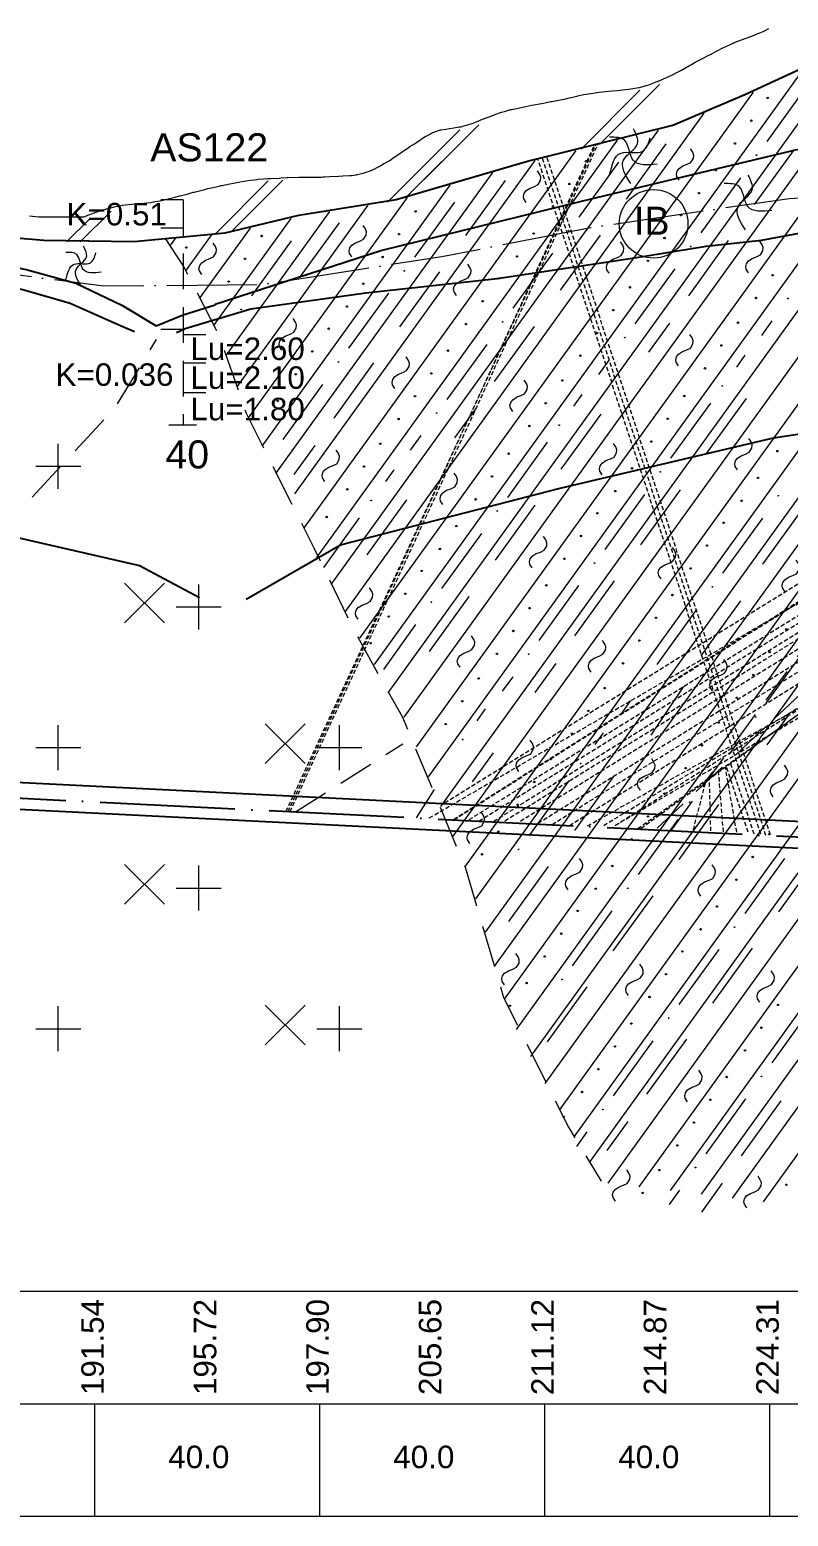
# Model space of a CAD drawing. Header units: inches. Extents: x 444671 to 463716, y 1783086 to 1794968.
# Drawn here: x 457688.9 to 457823.8, y 1783998.4 to 1784262.6 of the extents above; entities that cross this region are included whole.
import ezdxf
from ezdxf.enums import TextEntityAlignment as Align

# ---------------------------------------------------------------- set-up
doc = ezdxf.new("R2010")
doc.units = ezdxf.units.IN
doc.header["$MEASUREMENT"] = 0
for name, pattern in [('ACAD_ISO04W100', [30, 24, -3, 0, -3]), ('DASHED', [0.75, 0.5, -0.25]), ('DASHED2', [9.525, 6.35, -3.175]), ('DASHEDX2', [1.5, 1, -0.5]), ('NG', [1.8, 0.8, -0.1, 0, -0.1, 0.8])]:
    doc.linetypes.add(name, pattern=pattern)
for name, color, linetype, lineweight in [('ah', 7, 'Continuous', 15), ('doi', 33, 'Continuous', 25), ('HOKHOAN', 250, 'DASHED2', 20), ('KYHIEU', 7, 'Continuous', 15), ('nuocngam', 5, 'Continuous', 20), ('PEGCT', 7, 'Continuous', 15), ('ph', 7, 'Continuous', 18), ('Texdoi', 40, 'Continuous', 15), ('tham', 145, 'Continuous', 13), ('thoc', 252, 'Continuous', 13)]:
    doc.layers.add(name, color=color, linetype=linetype, lineweight=lineweight)
doc.layers.add('CONGTRINH', color=2, linetype='Continuous')
doc.layers.add('PEGC', color=3, linetype='Continuous')
doc.styles.add('2', font='', dxfattribs={"height": 4})
doc.styles.add('25', font='', dxfattribs={"height": 5})
doc.styles.add('vn', font='')
doc.styles.get('2').set_extended_font_data('.VnArial')
doc.styles.get('25').set_extended_font_data('.VnArial')
doc.styles.get('vn').set_extended_font_data('.VnArial')
doc.linetypes.add('_lA1', pattern='A,2,-0.2,["x",Standard,S=0.1,R=0,X=-0.1,Y=-0.05],-0.1', length=2.3)
doc.linetypes.add('_lA2', pattern='A,2,-0.2,["xx",Standard,S=0.1,R=0,X=-0.1,Y=-0.05],-0.18', length=2.38)
doc.linetypes.add('_lB', pattern='A,2,-0.2,["xxx",Standard,S=0.1,R=0,X=-0.1,Y=-0.05],-0.26', length=2.46)
doc.linetypes.add('_llA', pattern='A,2,-0.2,["xxxx",Standard,S=0.1,R=0,X=-0.1,Y=-0.05],-0.34', length=2.54)
doc.linetypes.add('IA2', pattern='A,2,-0.2,["xx",Standard,S=0.1,R=0,X=-0.1,Y=-0.05],-0.18', length=2.38)
doc.linetypes.add('IB', pattern='A,2,-0.2,["xxx",Standard,S=0.1,R=0,X=-0.1,Y=-0.05],-0.26', length=2.46)

msp = doc.modelspace()

# ---------------------------------------------------------------- linework, layer by layer
at = {"lineweight": 20}
for p, q in [((457246.5286, 1784038.3548), (458294.3569, 1784038.3548)), ((457246.5286, 1784018.3548), (458294.3569, 1784018.3547)), ((457246.5286, 1783998.3548), (458294.3569, 1783998.3548))]:
    msp.add_line(p, q, dxfattribs=at)
for points in [[(457700.5286, 1783998.3548), (457700.5286, 1784018.3548)], [(457740.5286, 1783998.3548), (457740.5286, 1784018.3548)], [(457780.5286, 1783998.3548), (457780.5286, 1784018.3548)], [(457820.5286, 1783998.3548), (457820.5286, 1784018.3548)]]:
    msp.add_lwpolyline(points, dxfattribs=at)
at = {"layer": 'ah', "color": 1, "linetype": 'DASHEDX2', "ltscale": 0.75, "flags": 128}
for points in [[(457734.5266, 1784123.6848), (457789.6499, 1784242.2966)], [(457734.8792, 1784123.6676), (457789.3785, 1784242.2297)], [(457735.2319, 1784123.6503), (457790.0231, 1784242.3886)], [(457818.8998, 1784119.6491), (457779.2808, 1784239.74)], [(457819.8415, 1784119.4051), (457780.0773, 1784239.9364)], [(457820.645, 1784119.5097), (457780.8523, 1784240.1274)], [(457764.2763, 1784122.2298), (457933.2128, 1784228.9741)], [(457762.7242, 1784125.1863), (457918.2907, 1784221.6358)], [(457759.9764, 1784122.5107), (457924.7984, 1784218.3782)], [(457764.4232, 1784122.2226), (457920.3859, 1784220.587)], [(457767.0567, 1784122.2176), (457923.3127, 1784219.1219)], [(457768.7936, 1784121.9401), (457924.5215, 1784218.5168)], [(457771.435, 1784121.9227), (457925.9985, 1784217.7774)], [(457773.4332, 1784122.0094), (457927.0269, 1784217.2626)], [(457776.1713, 1784121.9257), (457928.6167, 1784216.4668)], [(457779.316, 1784121.5782), (457930.6669, 1784215.4405)], [(457797.0474, 1784120.6253), (457930.614, 1784215.467)], [(457797.6061, 1784120.66), (457929.316, 1784216.1168)], [(457781.8177, 1784121.37), (457932.2369, 1784214.6546)], [(457784.9112, 1784121.1792), (457934.119, 1784213.7124)], [(457790.9917, 1784121.1807), (457940.7598, 1784211.7402)], [(457793.1625, 1784121.2571), (457936.8267, 1784212.2332)], [(457788.1043, 1784121.117), (457944.8931, 1784208.319)], [(457793.0177, 1784121.1607), (457942.9723, 1784209.2806)], [(457814.6405, 1784119.9978), (457812.629, 1784131.5478)], [(457816.665, 1784119.9978), (457812.8111, 1784131.6798)], [(457817.7119, 1784119.6491), (457813.5631, 1784132.2248)], [(457806.9254, 1784120.3813), (457809.1849, 1784129.0518)], [(457810.0327, 1784120.2066), (457809.7884, 1784129.4891)], [(457812.2661, 1784120.0325), (457811.4204, 1784130.6719)]]:
    msp.add_lwpolyline(points, dxfattribs=at)
at = {"layer": 'CONGTRINH', "ltscale": 10}
msp.add_line((458100.8848, 1784108.1029), (457415.1357, 1784142.3904), dxfattribs=at)
at = {"layer": 'CONGTRINH', "color": 0, "linetype": 'ACAD_ISO04W100', "lineweight": 25, "flags": 128}
msp.add_lwpolyline([(457400.8161, 1784140.3529), (458100.8161, 1784105.3529)], dxfattribs=at)
at = {"layer": 'CONGTRINH', "ltscale": 10}
msp.add_lwpolyline([(457398.8661, 1784138.498), (458100.7673, 1784103.4029)], dxfattribs=at)
at = {"layer": 'doi', "linetype": '_lA1', "ltscale": 20, "flags": 128}
msp.add_lwpolyline([(457503.3495, 1784287.0283), (457503.8588, 1784286.7418), (457527.9582, 1784272.0434), (457545.7119, 1784262.3687), (457564.0521, 1784252.3896), (457577.1135, 1784246.7699), (457588.6459, 1784241.9256), (457601.0949, 1784237.9976), (457611.1612, 1784236.3187), (457626.5295, 1784233.2461), (457642.7989, 1784230.5283), (457664.0521, 1784227.728), (457670.5378, 1784226.9929), (457691.435, 1784225.2159), (457707.4413, 1784224.9938), (457723.67, 1784226.5487), (457736.7863, 1784229.6584), (457754.0913, 1784232.473), (457777.4528, 1784239.2893), (457803.308, 1784245.6642), (457816.0548, 1784251.1223), (457831.9221, 1784258.3993), (457843.3511, 1784262.5364), (457864.3418, 1784262.6986), (457882.5204, 1784256.1747), (457913.6477, 1784240.4169), (457923.8249, 1784234.4973), (457937.302, 1784226.5683), (457939.6135, 1784225.4794), (457951.9087, 1784218.2524), (457970.1927, 1784206.7115), (457991.2263, 1784192.5747), (458010.3476, 1784179.584), (458040.5286, 1784160.4452)], dxfattribs=at)
at = {"layer": 'doi', "linetype": 'IA2', "ltscale": 20, "flags": 128}
msp.add_lwpolyline([(457503.3495, 1784285.3514), (457510.9506, 1784281.0733), (457520.1076, 1784273.7753), (457523.8154, 1784270.0722), (457526.8673, 1784266.5861), (457531.9912, 1784266.1507), (457537.4418, 1784264.2985), (457544.0917, 1784261.0307), (457545.9504, 1784259.8469), (457564.084, 1784248.087), (457575.9402, 1784242.7062), (457588.0393, 1784237.1864), (457594.2021, 1784234.5216), (457599.1683, 1784232.1325), (457603.9812, 1784229.2574), (457606.1887, 1784231.0662), (457611.3085, 1784231.2132), (457619.1098, 1784230.1627), (457641.6023, 1784226.1962), (457664.0521, 1784223.1613), (457678.0504, 1784222.1412), (457688.3191, 1784220.0358), (457697.1303, 1784217.5908), (457705.3295, 1784213.6781), (457711.4504, 1784210.0051), (457716.2196, 1784211.9658), (457721.9286, 1784213.7057)], dxfattribs=at)
at = {"layer": 'doi', "linetype": '_lA2', "ltscale": 20, "flags": 128}
msp.add_lwpolyline([(457721.8935, 1784213.8209), (457751.3551, 1784223.4065), (457786.5903, 1784232.0171), (457809.7116, 1784237.5993), (457839.2289, 1784244.6861), (457853.5383, 1784246.3466), (457865.3932, 1784245.7956), (457877.2481, 1784244.8313), (457893.2384, 1784239.4592), (457912.2614, 1784231.3322), (457930.733, 1784221.2767), (457943.0165, 1784214.8848), (457966.8847, 1784201.1864), (457986.5658, 1784189.7163), (458018.6784, 1784171.4131), (458040.5286, 1784158.9229)], dxfattribs=at)
at = {"layer": 'doi', "linetype": '_lB', "ltscale": 20, "flags": 128}
msp.add_lwpolyline([(457715.0103, 1784208.7875), (457716.5893, 1784209.5243), (457728.2339, 1784213.0269), (457748.7001, 1784215.8753), (457772.0682, 1784218.4338), (457796.4458, 1784222.1005), (457809.2009, 1784224.1904), (457819.0434, 1784225.2501), (457835.723, 1784228.2805), (457845.9237, 1784230.4845), (457854.7459, 1784230.6222), (457865.2223, 1784229.107), (457877.0772, 1784226.3521), (457890.6247, 1784222.2192), (457911.9006, 1784213.2511), (457932.4287, 1784203.5834), (457951.0518, 1784196.0303), (457966.1421, 1784188.67), (457981.0625, 1784181.2167), (458010.7376, 1784167.4198), (458033.8527, 1784157.1559), (458040.5286, 1784154.396)], dxfattribs=at)
at = {"layer": 'doi', "linetype": 'IB', "ltscale": 20, "flags": 128}
msp.add_lwpolyline([(457608.7048, 1784226.4716), (457611.303, 1784227.2134), (457620.7112, 1784226.0381), (457635.4134, 1784223.5408), (457651.7185, 1784221.0624), (457664.1059, 1784219.5527), (457677.9202, 1784218.4353), (457687.7098, 1784216.4793), (457696.1532, 1784214.0336), (457705.2087, 1784209.999), (457707.5969, 1784208.973)], dxfattribs=at)
at = {"layer": 'doi', "linetype": '_llA', "ltscale": 20, "flags": 128}
for points in [[(457727.4302, 1784161.4177), (457744.1714, 1784171.089), (457783.2442, 1784181.1461), (457821.2004, 1784190.0961), (457859.4202, 1784195.8873), (457865.8569, 1784196.5954), (457873.6639, 1784197.1885), (457883.3719, 1784196.807), (457898.6188, 1784194.2142), (457920.678, 1784186.76), (457949.5496, 1784172.1757), (457977.1236, 1784154.6745), (458005.9952, 1784136.201), (458015.8437, 1784131.583), (458029.7929, 1784126.0733), (458040.5286, 1784121.4304)], [(457619.2059, 1784179.6201), (457628.8631, 1784182.4016), (457647.5776, 1784180.8636), (457677.3826, 1784174.5246), (457708.4856, 1784167.4173), (457719.1292, 1784161.6902)]]:
    msp.add_lwpolyline(points, dxfattribs=at)
at = {"layer": 'HOKHOAN'}
for points in [[(457716.2239, 1784232.3728), (457716.2239, 1784192.3728)], [(457803.0159, 1784120.3466), (457842.7707, 1784174.8925)], [(457800.4673, 1784120.6953), (457854.298, 1784170.9345)], [(457736.191, 1784123.5772), (457755.2814, 1784135.6946)], [(457757.7159, 1784122.5515), (457760.9109, 1784127.5454)]]:
    msp.add_lwpolyline(points, dxfattribs=at)
at = {"layer": 'HOKHOAN', "lineweight": 13}
msp.add_lwpolyline([(457713.6642, 1784192.3728), (457718.6216, 1784192.3728)], dxfattribs=at)
at = {"layer": 'KYHIEU', "linetype": 'DASHED', "lineweight": 13, "ltscale": 15, "flags": 128}
for points in [[(457713.0249, 1784225.5287), (457716.2934, 1784220.5712), (457722.6234, 1784208.3073), (457727.4259, 1784194.4645), (457739.5246, 1784170.406), (457746.6598, 1784155.7409), (457755.1916, 1784140.4222), (457766.4433, 1784113.5589), (457773.193, 1784090.5595), (457784.7191, 1784067.5339), (457790.5267, 1784057.9518)], [(457647.9935, 1784127.5408), (457649.5684, 1784130.6489), (457649.9141, 1784132.7977), (457651.8347, 1784136.3663), (457665.3551, 1784151.9068), (457675.3785, 1784168.3275), (457688.2084, 1784178.3401), (457704.2458, 1784195.5619), (457711.4626, 1784207.577)]]:
    msp.add_lwpolyline(points, dxfattribs=at)
at = {"layer": 'nuocngam', "linetype": 'NG', "ltscale": 20, "flags": 128}
msp.add_lwpolyline([(457300.5286, 1784360.6853), (457311.3342, 1784358.1369), (457358.0311, 1784346.1648), (457373.5407, 1784339.5316), (457390.6467, 1784328.687), (457408.1311, 1784318.2048), (457444.3396, 1784299.1003), (457481.7199, 1784281.8757), (457515.1545, 1784266.9338), (457552.4308, 1784250.688), (457579.4815, 1784237.9913), (457599.6253, 1784230.5204), (457615.6816, 1784227.6789), (457639.0995, 1784224.2375), (457668.0275, 1784221.4843), (457702.094, 1784217.1053), (457730.1036, 1784217.3347), (457762.2132, 1784222.3272), (457788.7138, 1784227.4945), (457823.94, 1784232.6617), (457853.7907, 1784234.2702), (457880.9375, 1784232.0095), (457916.2515, 1784224.5076), (457937.5411, 1784216.4648), (457991.5119, 1784185.159), (458038.3118, 1784161.5645), (458045.8958, 1784157.2847), (458067.9211, 1784145.3348), (458086.3185, 1784139.2327), (458104.4287, 1784134.0036), (458122.5902, 1784131.3438), (458143.3083, 1784128.5137), (458164.6011, 1784124.4459), (458185.6852, 1784120.0219), (458204.6295, 1784115.0153), (458226.3179, 1784109.0303), (458244.0951, 1784107.0286), (458264.8768, 1784105.7776), (458281.9029, 1784104.7767), (458290.3569, 1784104.2387)], dxfattribs=at)
at = {"layer": 'PEGC', "lineweight": 13}
msp.add_lwpolyline([(457688.874, 1784229.5705), (457690.5608, 1784229.3548), (457690.5949, 1784229.3548), (457690.6154, 1784229.3548), (457691.1928, 1784229.3548), (457697.2347, 1784229.3548), (457698.6459, 1784229.3548), (457699.2559, 1784229.6688), (457700.2577, 1784230.0324), (457701.2096, 1784230.3548), (457701.2446, 1784230.3687), (457701.3976, 1784230.4144), (457702.6145, 1784230.7702), (457702.9687, 1784230.8548), (457703.9587, 1784231.1427), (457704.2598, 1784231.2126), (457704.9052, 1784231.3548), (457705.428, 1784231.4405), (457705.9059, 1784231.482), (457707.1193, 1784231.6005), (457708.6837, 1784231.7351), (457709.2478, 1784231.7868), (457709.762, 1784231.8548), (457710.4629, 1784231.953), (457711.2135, 1784232.0818), (457712.1323, 1784232.2265), (457713.5379, 1784232.5615), (457714.3095, 1784232.7295), (457714.7882, 1784232.8548), (457715.5974, 1784233.0843), (457716.7124, 1784233.3548), (457716.9112, 1784233.4252), (457717.3189, 1784233.5446), (457717.9777, 1784233.7617), (457718.1694, 1784233.784), (457719.8274, 1784234.1676), (457720.0469, 1784234.235), (457720.5971, 1784234.3895), (457721.5813, 1784234.6019), (457722.5907, 1784234.8548), (457722.8245, 1784234.8986), (457722.9093, 1784234.9207), (457723.166, 1784234.9748), (457724.0115, 1784235.1157), (457724.2523, 1784235.1764), (457725.4707, 1784235.4228), (457726.0901, 1784235.5371), (457726.3033, 1784235.6024), (457727.0568, 1784235.702), (457727.4435, 1784235.7705), (457728.2188, 1784235.9225), (457728.8413, 1784235.9802), (457729.34, 1784236.0207), (457729.5785, 1784236.0542), (457730.5246, 1784236.1301), (457731.193, 1784236.1831), (457731.3023, 1784236.1814), (457731.8683, 1784236.2035), (457733.2995, 1784236.2678), (457733.6465, 1784236.2877), (457734.727, 1784236.3725), (457734.7623, 1784236.374), (457734.8607, 1784236.3786), (457736.7867, 1784236.4331), (457737.2676, 1784236.414), (457737.7886, 1784236.4505), (457737.9291, 1784236.4412), (457738.0242, 1784236.4364), (457738.2087, 1784236.4411), (457740.8806, 1784236.4498), (457741.1372, 1784236.4761), (457741.4066, 1784236.4999), (457742.3254, 1784236.5268), (457743.856, 1784236.5906), (457744.6121, 1784236.6485), (457745.8066, 1784236.6993), (457746.1249, 1784236.7327), (457746.9773, 1784236.8548), (457747.0554, 1784236.8676), (457747.0891, 1784236.8714), (457747.1743, 1784236.8907), (457748.2431, 1784237.1388), (457748.9122, 1784237.3548), (457749.3304, 1784237.4975), (457750.0032, 1784237.7758), (457750.1219, 1784237.8286), (457750.1716, 1784237.8548), (457750.6903, 1784238.1301), (457751.0799, 1784238.3548), (457751.2867, 1784238.4653), (457751.9182, 1784238.8548), (457752.084, 1784238.9445), (457752.8612, 1784239.3548), (457753.2767, 1784239.6329), (457753.7513, 1784239.979), (457754.7684, 1784240.6143), (457755.7561, 1784241.3246), (457755.8303, 1784241.3742), (457756.4741, 1784241.8365), (457756.4986, 1784241.8539), (457756.4998, 1784241.8548), (457756.5013, 1784241.8557), (457757.3437, 1784242.3548), (457757.7157, 1784242.5816), (457758.4605, 1784243.113), (457758.7886, 1784243.3548), (457759.3888, 1784243.7214), (457759.646, 1784243.8548), (457760.184, 1784244.159), (457760.554, 1784244.3548), (457760.9387, 1784244.5118), (457761.9973, 1784244.8548), (457762.0307, 1784244.8624), (457762.918, 1784244.9863), (457763.5599, 1784245.0976), (457764.3549, 1784245.1877), (457765.3155, 1784245.3548), (457765.6755, 1784245.407), (457765.9737, 1784245.509), (457767.6175, 1784245.9916), (457768.4738, 1784246.3435), (457769.4321, 1784246.7244), (457770.2954, 1784247.0325), (457771.1098, 1784247.3548), (457771.79, 1784247.6003), (457772.4721, 1784247.8548), (457772.8185, 1784247.9657), (457773.3818, 1784248.1092), (457774.4362, 1784248.4395), (457774.6519, 1784248.4781), (457777.1497, 1784249.0152), (457778.2219, 1784249.2068), (457780.2667, 1784249.5677), (457781.592, 1784249.8548), (457781.7811, 1784249.8851), (457782.0422, 1784249.9334), (457784.2665, 1784250.3548), (457784.9094, 1784250.5051), (457786.2986, 1784250.8548), (457786.3415, 1784250.8641), (457787.4456, 1784251.1433), (457789.1354, 1784251.3548), (457790.1294, 1784251.5204), (457791.9171, 1784251.7035), (457792.4679, 1784251.7772), (457793.4016, 1784251.8548), (457794.8457, 1784251.9856), (457795.436, 1784252.0686), (457796.1966, 1784252.1664), (457797.214, 1784252.3548), (457797.3353, 1784252.3843), (457798.5468, 1784252.7237), (457798.9846, 1784252.8467), (457799.0097, 1784252.8548), (457800.1825, 1784253.2949), (457800.3297, 1784253.3548), (457801.2679, 1784253.7558), (457801.633, 1784253.9298), (457802.5733, 1784254.3548), (457803.3262, 1784254.6944), (457803.8931, 1784254.971), (457804.7976, 1784255.4781), (457806.2169, 1784256.2653), (457806.598, 1784256.4835), (457807.2705, 1784256.8548), (457809.0207, 1784257.7854), (457809.0862, 1784257.8176), (457809.8047, 1784258.1609), (457810.2461, 1784258.3737), (457810.2775, 1784258.3923), (457812.0484, 1784259.3548), (457812.8264, 1784259.7131), (457813.1254, 1784259.8548), (457814.0012, 1784260.2707), (457814.1886, 1784260.3548), (457816.3259, 1784261.1417), (457816.9529, 1784261.3548), (457817.416, 1784261.5651), (457818.1452, 1784261.8548), (457818.4272, 1784261.969), (457819.351, 1784262.3548), (457819.6907, 1784262.5091), (457820.3537, 1784262.8548)], dxfattribs=at)
at = {"layer": 'ph', "linetype": 'Continuous'}
for points in [[(457795.8041, 1784235.2948), (457794.5042, 1784239.4507), (457797.0021, 1784242.4192), (457796.2935, 1784245.0314)], [(457800.5235, 1784238.7385), (457796.2241, 1784239.4291), (457794.6819, 1784242.989), (457792.0279, 1784243.5202)], [(457792.0483, 1784236.8527), (457794.0648, 1784240.712), (457797.9299, 1784241.0476), (457799.2743, 1784243.3968)], [(457816.1839, 1784227.0697), (457814.8839, 1784231.2256), (457817.3819, 1784234.194), (457816.6733, 1784236.8063)], [(457820.9032, 1784230.5134), (457816.6039, 1784231.204), (457815.0616, 1784234.7639), (457812.4076, 1784235.2951)], [(457698.1452, 1784216.9587), (457697.1818, 1784220.0385), (457699.033, 1784222.2384), (457698.5079, 1784224.1743)], [(457701.6426, 1784219.5107), (457698.4565, 1784220.0225), (457697.3135, 1784222.6607), (457695.3467, 1784223.0544)], [(457695.3618, 1784218.1132), (457696.8562, 1784220.9733), (457699.7206, 1784221.222), (457700.7169, 1784222.9629)]]:
    msp.add_spline(points, degree=3, dxfattribs=at)
at = {"layer": 'Texdoi'}
msp.add_circle((457799.8627, 1784228.1363), 6.1, dxfattribs=at)
at = {"layer": 'tham'}
for points in [[(457716.2239, 1784232.3728), (457712.2239, 1784232.3728)], [(457716.2239, 1784227.3728), (457712.2239, 1784227.3728)], [(457716.2239, 1784209.3728), (457712.2239, 1784209.3728)], [(457720.2239, 1784208.3728), (457716.2239, 1784208.3728)], [(457720.2239, 1784203.3728), (457716.2239, 1784203.3728)], [(457720.2239, 1784198.0907), (457716.2239, 1784198.0907)]]:
    msp.add_lwpolyline(points, dxfattribs=at)
at = {"layer": 'thoc'}
for p, q in [((457800.91, 1784252.8822), (457790.2501, 1784242.2223)), ((457797.4367, 1784251.8741), (457786.9782, 1784241.4156)), ((457765.4241, 1784244.8615), (457752.5651, 1784232.0025)), ((457765.4241, 1784244.8615), (457752.5651, 1784232.0025)), ((457768.7812, 1784245.7533), (457755.7677, 1784232.7399)), ((457768.7812, 1784245.7533), (457759.0043, 1784235.9764)), ((457731.3255, 1784235.7629), (457721.9461, 1784226.3835)), ((457733.9225, 1784235.8947), (457724.8582, 1784226.8304)), ((457699.6053, 1784229.0427), (457695.4998, 1784224.9372)), ((457703.4189, 1784230.3911), (457697.9313, 1784224.9034))]:
    msp.add_line(p, q, dxfattribs=at)
for points in [[(457755.496, 1784140.4155), (457843.3144, 1784262.2687)], [(457757.6819, 1784135.1232), (457849.5419, 1784262.5842)], [(457759.8677, 1784129.8308), (457855.5755, 1784262.6309)], [(457762.0536, 1784124.5385), (457861.6091, 1784262.6775)], [(457764.2395, 1784119.2462), (457866.9498, 1784261.7627)], [(457752.641, 1784144.7794), (457835.1967, 1784259.3302)], [(457766.4254, 1784113.9539), (457871.7168, 1784260.0519)], [(457768.2405, 1784108.1472), (457876.4839, 1784258.3411)], [(457750.2312, 1784149.7609), (457826.5626, 1784255.6752)], [(457769.9452, 1784102.1871), (457881.2509, 1784256.6303)], [(457769.9452, 1784102.1871), (457881.2509, 1784256.6303)], [(457771.6498, 1784096.227), (457885.7458, 1784254.5418)], [(457827.0549, 1784252.5406), (457819.9812, 1784242.7539)], [(457747.6086, 1784154.4473), (457817.6004, 1784251.565)], [(457773.3544, 1784090.2669), (457890.1419, 1784252.3164)], [(457775.4892, 1784084.9038), (457894.538, 1784250.0909)], [(457745.061, 1784159.2377), (457808.8772, 1784247.7864)], [(457778.0368, 1784080.1133), (457898.9342, 1784247.8654)], [(457742.5135, 1784164.0282), (457800.7134, 1784244.7839)], [(457780.5843, 1784075.3228), (457903.3303, 1784245.6399)], [(457739.9659, 1784168.8187), (457793.4168, 1784242.9849)], [(457783.1319, 1784070.5323), (457907.7264, 1784243.4145)], [(457802.0498, 1784242.3264), (457794.9761, 1784232.5397)], [(457736.1043, 1784180.1111), (457778.8237, 1784239.3868)], [(457737.8089, 1784174.151), (457786.1202, 1784241.1858)], [(457785.7505, 1784065.8405), (457912.1225, 1784241.189)], [(457804.3941, 1784235.8975), (457803.9783, 1784236.5242), (457803.9024, 1784236.9713), (457804.0278, 1784237.5006), (457804.3891, 1784237.9851), (457805.0671, 1784238.4276), (457805.8426, 1784238.713), (457806.4996, 1784239.0498), (457806.9501, 1784239.7781), (457807.0024, 1784240.3526), (457806.8179, 1784240.867), (457806.4106, 1784241.4796)], [(457824.8371, 1784241.3499), (457817.7634, 1784231.5632)], [(457732.7123, 1784183.73), (457771.2776, 1784237.2415)], [(457777.2187, 1784231.9511), (457776.8029, 1784232.5778), (457776.727, 1784233.0249), (457776.8524, 1784233.5542), (457777.2137, 1784234.0387), (457777.8917, 1784234.4812), (457778.6672, 1784234.7666), (457779.3242, 1784235.1034), (457779.7747, 1784235.8317), (457779.827, 1784236.4062), (457779.6425, 1784236.9206), (457779.2352, 1784237.5332)], [(457793.6266, 1784239.1232), (457786.553, 1784229.3366)], [(457788.4485, 1784061.2588), (457916.4087, 1784238.8109)], [(457730.2464, 1784188.6336), (457763.68, 1784235.0248)], [(457773.496, 1784235.8164), (457766.4223, 1784226.0298)], [(457791.7957, 1784057.5778), (457920.6364, 1784236.3518)], [(457815.3391, 1784236.3314), (457808.2654, 1784226.5447)], [(457725.8085, 1784199.1265), (457749.0886, 1784231.429)], [(457727.8462, 1784193.6286), (457756.0824, 1784232.808)], [(457764.4336, 1784232.0004), (457757.36, 1784222.2137)], [(457797.3198, 1784056.9176), (457924.8607, 1784233.8879)], [(457802.8439, 1784056.2573), (457929.0741, 1784231.409)], [(457721.6391, 1784209.9919), (457735.4038, 1784229.0913)], [(457723.8587, 1784204.7465), (457742.2919, 1784230.3235)], [(457808.3681, 1784055.597), (457933.2876, 1784228.9301)], [(457716.6982, 1784219.7869), (457721.4157, 1784226.3327)], [(457719.1352, 1784214.843), (457728.1673, 1784227.3756)], [(457743.9423, 1784228.3379), (457736.8686, 1784218.5512)], [(457746.2009, 1784222.2463), (457745.7851, 1784222.873), (457745.7092, 1784223.3201), (457745.8346, 1784223.8494), (457746.1959, 1784224.3339), (457746.8739, 1784224.7764), (457747.6494, 1784225.0618), (457748.3064, 1784225.3986), (457748.7569, 1784226.1269), (457748.8092, 1784226.7014), (457748.6247, 1784227.2158), (457748.2174, 1784227.8284)], [(457790.334, 1784226.1171), (457783.2603, 1784216.3305)], [(457813.8922, 1784054.9367), (457937.5137, 1784226.4686)], [(457713.8903, 1784224.2161), (457714.9707, 1784225.7152)], [(457719.5285, 1784219.1262), (457719.1127, 1784219.7529), (457719.0369, 1784220.2), (457719.1622, 1784220.7293), (457719.5236, 1784221.2138), (457720.2016, 1784221.6563), (457720.9771, 1784221.9417), (457721.634, 1784222.2784), (457722.0846, 1784223.0067), (457722.1369, 1784223.5813), (457721.9523, 1784224.0957), (457721.545, 1784224.7082)], [(457735.4406, 1784225.1097), (457728.3669, 1784215.323)], [(457791.9669, 1784219.3488), (457791.5511, 1784219.9754), (457791.4753, 1784220.4225), (457791.6007, 1784220.9518), (457791.962, 1784221.4363), (457792.64, 1784221.8788), (457793.4155, 1784222.1642), (457794.0724, 1784222.501), (457794.523, 1784223.2293), (457794.5753, 1784223.8038), (457794.3907, 1784224.3182), (457793.9835, 1784224.9308)], [(457813.1213, 1784225.1406), (457806.0476, 1784215.3539)], [(457816.7355, 1784219.4456), (457816.3197, 1784220.0723), (457816.2438, 1784220.5194), (457816.3692, 1784221.0487), (457816.7305, 1784221.5332), (457817.4085, 1784221.9757), (457818.184, 1784222.2611), (457818.841, 1784222.5979), (457819.2916, 1784223.3262), (457819.3438, 1784223.9007), (457819.1593, 1784224.4151), (457818.752, 1784225.0277)], [(457819.4163, 1784054.2764), (457941.993, 1784224.3585)], [(457764.7916, 1784215.4024), (457764.3757, 1784216.029), (457764.2999, 1784216.4761), (457764.4253, 1784217.0055), (457764.7866, 1784217.4899), (457765.4646, 1784217.9324), (457766.2401, 1784218.2178), (457766.897, 1784218.5546), (457767.3476, 1784219.2829), (457767.3999, 1784219.8575), (457767.2153, 1784220.3718), (457766.8081, 1784220.9844)], [(457781.9108, 1784222.914), (457774.8372, 1784213.1273)], [(457761.7802, 1784219.6072), (457754.7065, 1784209.8205)], [(457803.6233, 1784220.1221), (457796.5496, 1784210.3354)], [(457752.7178, 1784215.7911), (457745.6441, 1784206.0044)], [(457733.7737, 1784205.6976), (457733.3579, 1784206.3242), (457733.2821, 1784206.7713), (457733.4075, 1784207.3007), (457733.7688, 1784207.7851), (457734.4468, 1784208.2276), (457735.2223, 1784208.513), (457735.8792, 1784208.8498), (457736.3298, 1784209.5781), (457736.3821, 1784210.1527), (457736.1975, 1784210.667), (457735.7903, 1784211.2796)], [(457802.7054, 1784210.4869), (457798.9806, 1784205.3335)], [(457820.9041, 1784210.8737), (457819.0319, 1784208.2836)], [(457778.6182, 1784209.9079), (457771.5445, 1784200.1212)], [(457804.3084, 1784202.8969), (457803.8926, 1784203.5235), (457803.8167, 1784203.9706), (457803.9421, 1784204.4999), (457804.3034, 1784204.9844), (457804.9814, 1784205.4269), (457805.7569, 1784205.7123), (457806.4139, 1784206.0491), (457806.8644, 1784206.7774), (457806.9167, 1784207.3519), (457806.7322, 1784207.8663), (457806.3249, 1784208.4789)], [(457770.195, 1784206.7047), (457763.1214, 1784196.9181)], [(457750.0644, 1784203.3979), (457742.9907, 1784193.6113)], [(457753.85, 1784198.8753), (457753.4342, 1784199.502), (457753.3583, 1784199.9491), (457753.4837, 1784200.4784), (457753.845, 1784200.9629), (457754.523, 1784201.4054), (457755.2985, 1784201.6908), (457755.9555, 1784202.0276), (457756.406, 1784202.7559), (457756.4583, 1784203.3304), (457756.2738, 1784203.8448), (457755.8665, 1784204.4574)], [(457791.9075, 1784203.9129), (457790.0353, 1784201.3227)], [(457816.1061, 1784204.7534), (457814.6015, 1784202.6716)], [(457741.002, 1784199.5819), (457733.9283, 1784189.7952)], [(457774.819, 1784194.7753), (457774.4031, 1784195.4019), (457774.3273, 1784195.8491), (457774.4527, 1784196.3784), (457774.814, 1784196.8628), (457775.492, 1784197.3053), (457776.2675, 1784197.5908), (457776.9244, 1784197.9275), (457777.375, 1784198.6558), (457777.4273, 1784199.2304), (457777.2427, 1784199.7448), (457776.8355, 1784200.3573)], [(457787.1095, 1784197.7925), (457785.6049, 1784195.7108)], [(457816.3077, 1784197.0607), (457809.2341, 1784187.274)], [(457768.2023, 1784195.2542), (457764.4775, 1784190.1008)], [(457790.4607, 1784194.3067), (457783.3871, 1784184.52)], [(457809.9593, 1784196.2491), (457802.8857, 1784186.4624)], [(457694.0025, 1784181.0231), (457694.0025, 1784189.0231)], [(457758.4792, 1784190.4955), (457756.6071, 1784187.9053)], [(457780.9627, 1784189.2882), (457773.8891, 1784179.5015)], [(457790.7207, 1784183.5123), (457790.3049, 1784184.139), (457790.229, 1784184.5861), (457790.3544, 1784185.1154), (457790.7157, 1784185.5999), (457791.3937, 1784186.0424), (457792.1692, 1784186.3278), (457792.8262, 1784186.6646), (457793.2767, 1784187.3929), (457793.329, 1784187.9674), (457793.1445, 1784188.4818), (457792.7372, 1784189.0944)], [(457814.7714, 1784184.3841), (457814.3556, 1784185.0107), (457814.2798, 1784185.4579), (457814.4051, 1784185.9872), (457814.7665, 1784186.4716), (457815.4445, 1784186.9141), (457816.22, 1784187.1996), (457816.8769, 1784187.5363), (457817.3275, 1784188.2646), (457817.3798, 1784188.8392), (457817.1952, 1784189.3536), (457816.7879, 1784189.9661)], [(457739.6485, 1784188.7442), (457735.9237, 1784183.5908)], [(457741.4229, 1784182.3266), (457741.007, 1784182.9532), (457740.9312, 1784183.4003), (457741.0566, 1784183.9296), (457741.4179, 1784184.4141), (457742.0959, 1784184.8566), (457742.8714, 1784185.142), (457743.5283, 1784185.4788), (457743.9789, 1784186.2071), (457744.0312, 1784186.7816), (457743.8466, 1784187.296), (457743.4394, 1784187.9086)], [(457690.0025, 1784185.0231), (457698.0025, 1784185.0231)], [(457753.6813, 1784184.3751), (457752.1766, 1784182.2934)], [(457762.3918, 1784178.2265), (457761.976, 1784178.8532), (457761.9002, 1784179.3003), (457762.0255, 1784179.8296), (457762.3869, 1784180.3141), (457763.0649, 1784180.7566), (457763.8404, 1784181.042), (457764.4973, 1784181.3788), (457764.9479, 1784182.1071), (457765.0002, 1784182.6816), (457764.8156, 1784183.196), (457764.4084, 1784183.8086)], [(457755.9576, 1784179.074), (457748.884, 1784169.2873)], [(457798.2435, 1784180.0398), (457791.1699, 1784170.2531)], [(457804.5919, 1784180.8514), (457797.5183, 1784171.0647)], [(457747.5345, 1784175.8708), (457741.158, 1784167.0488)], [(457778.7449, 1784178.0975), (457771.6713, 1784168.3108)], [(457819.2089, 1784175.7978), (457812.1353, 1784166.0111)], [(457826.318, 1784177.4411), (457819.2443, 1784167.6544)], [(457769.2469, 1784173.079), (457762.1733, 1784163.2923)], [(457778.2935, 1784166.9635), (457777.8777, 1784167.5902), (457777.8019, 1784168.0373), (457777.9273, 1784168.5666), (457778.2886, 1784169.0511), (457778.9666, 1784169.4936), (457779.7421, 1784169.779), (457780.399, 1784170.1158), (457780.8496, 1784170.8441), (457780.9019, 1784171.4186), (457780.7173, 1784171.933), (457780.3101, 1784172.5456)], [(457801.1837, 1784164.9995), (457800.7679, 1784165.6262), (457800.6921, 1784166.0733), (457800.8174, 1784166.6026), (457801.1788, 1784167.0871), (457801.8568, 1784167.5296), (457802.6323, 1784167.815), (457803.2892, 1784168.1518), (457803.7398, 1784168.8801), (457803.7921, 1784169.4546), (457803.6075, 1784169.969), (457803.2003, 1784170.5816)], [(457823.1883, 1784162.7733), (457822.7725, 1784163.4), (457822.6966, 1784163.8471), (457822.822, 1784164.3764), (457823.1834, 1784164.8609), (457823.8613, 1784165.3034), (457824.6369, 1784165.5888), (457825.2938, 1784165.9256), (457825.7444, 1784166.6539), (457825.7967, 1784167.2284), (457825.6121, 1784167.7428), (457825.2048, 1784168.3554)], [(457712.8857, 1784157.1793), (457705.8147, 1784164.2503)], [(457712.8857, 1784164.2503), (457705.8147, 1784157.1793)], [(457719.0025, 1784156.0231), (457719.0025, 1784164.0231)], [(457747.3472, 1784157.8199), (457746.9314, 1784158.4465), (457746.8555, 1784158.8937), (457746.9809, 1784159.423), (457747.3422, 1784159.9074), (457748.0202, 1784160.3499), (457748.7957, 1784160.6354), (457749.4527, 1784160.9721), (457749.9032, 1784161.7004), (457749.9555, 1784162.275), (457749.771, 1784162.7894), (457749.3637, 1784163.4019)], [(457786.5277, 1784163.8306), (457779.4541, 1784154.0439)], [(457792.8761, 1784164.6422), (457785.8024, 1784154.8555)], [(457715.0025, 1784160.0231), (457723.0025, 1784160.0231)], [(457767.0291, 1784161.8882), (457759.9555, 1784152.1015)], [(457815.3023, 1784161.0919), (457808.2286, 1784151.3053)], [(457807.4931, 1784159.5886), (457800.4195, 1784149.8019)], [(457757.5311, 1784156.8697), (457751.8449, 1784148.9158)], [(457765.4522, 1784149.2858), (457765.0364, 1784149.9125), (457764.9605, 1784150.3596), (457765.0859, 1784150.8889), (457765.4473, 1784151.3734), (457766.1252, 1784151.8159), (457766.9007, 1784152.1013), (457767.5577, 1784152.4381), (457768.0083, 1784153.1664), (457768.0606, 1784153.7409), (457767.876, 1784154.2553), (457767.4687, 1784154.8679)], [(457788.7566, 1784148.4508), (457788.3408, 1784149.0774), (457788.265, 1784149.5245), (457788.3903, 1784150.0539), (457788.7517, 1784150.5383), (457789.4297, 1784150.9808), (457790.2052, 1784151.2662), (457790.8621, 1784151.603), (457791.3127, 1784152.3313), (457791.365, 1784152.9059), (457791.1804, 1784153.4202), (457790.7731, 1784154.0328)], [(457826.9016, 1784152.6711), (457819.8279, 1784142.8844)], [(457782.4603, 1784149.9884), (457778.7355, 1784144.835)], [(457810.3469, 1784145.0956), (457809.9311, 1784145.7223), (457809.8553, 1784146.1694), (457809.9807, 1784146.6987), (457810.342, 1784147.1832), (457811.02, 1784147.6257), (457811.7955, 1784147.9111), (457812.4524, 1784148.2478), (457812.903, 1784148.9761), (457812.9553, 1784149.5507), (457812.7707, 1784150.0651), (457812.3635, 1784150.6776)], [(457774.8119, 1784147.6213), (457772.9398, 1784145.0311)], [(457805.1666, 1784145.8784), (457799.3586, 1784137.2036)], [(457769.9427, 1784141.8811), (457768.4381, 1784139.7994)], [(457795.7773, 1784143.3793), (457793.9052, 1784140.7892)], [(457694.0025, 1784131.0231), (457694.0025, 1784139.0231)], [(457737.8857, 1784132.1793), (457730.8147, 1784139.2503)], [(457737.8857, 1784139.2503), (457730.8147, 1784132.1793)], [(457744.0025, 1784131.0231), (457744.0025, 1784139.0231)], [(457823.7411, 1784140.6878), (457820.0163, 1784135.5344)], [(457775.9153, 1784130.773), (457775.4994, 1784131.3997), (457775.4236, 1784131.8468), (457775.549, 1784132.3761), (457775.9103, 1784132.8606), (457776.5883, 1784133.3031), (457777.3638, 1784133.5885), (457778.0207, 1784133.9253), (457778.4713, 1784134.6536), (457778.5236, 1784135.2281), (457778.339, 1784135.7425), (457777.9318, 1784136.3551)], [(457790.9081, 1784137.6391), (457789.4035, 1784135.5574)], [(457815.1858, 1784136.4619), (457813.3137, 1784133.8717)], [(457690.0025, 1784135.0231), (457698.0025, 1784135.0231)], [(457740.0025, 1784135.0231), (457748.0025, 1784135.0231)], [(457771.3467, 1784134.0984), (457767.6219, 1784128.945)], [(457797.5056, 1784127.4179), (457797.0898, 1784128.0445), (457797.0139, 1784128.4916), (457797.1393, 1784129.0209), (457797.5007, 1784129.5054), (457798.1786, 1784129.9479), (457798.9541, 1784130.2333), (457799.6111, 1784130.5701), (457800.0617, 1784131.2984), (457800.1139, 1784131.8729), (457799.9294, 1784132.3873), (457799.5221, 1784132.9999)], [(457821.1064, 1784126.2839), (457820.6906, 1784126.9105), (457820.6147, 1784127.3576), (457820.7401, 1784127.887), (457821.1015, 1784128.3714), (457821.7794, 1784128.8139), (457822.555, 1784129.0993), (457823.2119, 1784129.4361), (457823.6625, 1784130.1644), (457823.7148, 1784130.739), (457823.5302, 1784131.2533), (457823.1229, 1784131.8659)], [(457784.7614, 1784129.1348), (457777.6877, 1784119.3481)], [(457792.8507, 1784130.0784), (457785.777, 1784120.2917)], [(457810.3166, 1784130.7217), (457808.8119, 1784128.6399)], [(457767.1905, 1784117.9717), (457766.7747, 1784118.5984), (457766.6989, 1784119.0455), (457766.8242, 1784119.5748), (457767.1856, 1784120.0593), (457767.8636, 1784120.5018), (457768.6391, 1784120.7872), (457769.296, 1784121.124), (457769.7466, 1784121.8523), (457769.7989, 1784122.4268), (457769.6143, 1784122.9412), (457769.2071, 1784123.5537)], [(457811.4252, 1784124.8878), (457804.3516, 1784115.1011)], [(457804.1698, 1784122.2174), (457797.0961, 1784112.4307)], [(457784.6642, 1784109.7401), (457784.2484, 1784110.3668), (457784.1726, 1784110.8139), (457784.2979, 1784111.3432), (457784.6593, 1784111.8277), (457785.3373, 1784112.2702), (457786.1128, 1784112.5556), (457786.7697, 1784112.8924), (457787.2203, 1784113.6207), (457787.2726, 1784114.1952), (457787.088, 1784114.7096), (457786.6808, 1784115.3222)], [(457823.1497, 1784115.3216), (457816.0761, 1784105.535)], [(457829.116, 1784115.5871), (457822.0423, 1784105.8004)], [(457712.8857, 1784107.1793), (457705.8147, 1784114.2503)], [(457712.8857, 1784114.2503), (457705.8147, 1784107.1793)], [(457719.0025, 1784106.0231), (457719.0025, 1784114.0231)], [(457781.1349, 1784113.8691), (457774.0612, 1784104.0824)], [(457808.265, 1784108.6061), (457807.8492, 1784109.2328), (457807.7734, 1784109.6799), (457807.8988, 1784110.2092), (457808.2601, 1784110.6937), (457808.9381, 1784111.1362), (457809.7136, 1784111.4216), (457810.3705, 1784111.7584), (457810.8211, 1784112.4867), (457810.8734, 1784113.0612), (457810.6888, 1784113.5756), (457810.2816, 1784114.1882)], [(457715.0025, 1784110.0231), (457723.0025, 1784110.0231)], [(457799.7094, 1784108.6785), (457792.6358, 1784098.8918)], [(457792.454, 1784106.0081), (457785.3803, 1784096.2214)], [(457817.4002, 1784099.3779), (457810.3265, 1784089.5912)], [(457773.3796, 1784092.825), (457772.9638, 1784093.4516), (457772.888, 1784093.8987), (457773.0133, 1784094.4281), (457773.3747, 1784094.9125), (457774.0527, 1784095.355), (457774.8282, 1784095.6404), (457775.4851, 1784095.9772), (457775.9357, 1784096.7055), (457775.988, 1784097.2801), (457775.8034, 1784097.7944), (457775.3962, 1784098.407)], [(457795.4237, 1784090.9284), (457795.0079, 1784091.5551), (457794.932, 1784092.0022), (457795.0574, 1784092.5315), (457795.4188, 1784093.016), (457796.0967, 1784093.4585), (457796.8722, 1784093.7439), (457797.5292, 1784094.0807), (457797.9798, 1784094.809), (457798.032, 1784095.3835), (457797.8475, 1784095.8979), (457797.4402, 1784096.5105)], [(457811.4339, 1784099.1124), (457804.3603, 1784089.3257)], [(457818.7424, 1784089.7343), (457818.3266, 1784090.361), (457818.2507, 1784090.8081), (457818.3761, 1784091.3374), (457818.7375, 1784091.8219), (457819.4154, 1784092.2644), (457820.1909, 1784092.5498), (457820.8479, 1784092.8866), (457821.2985, 1784093.6149), (457821.3508, 1784094.1894), (457821.1662, 1784094.7038), (457820.7589, 1784095.3164)], [(457787.9936, 1784092.4693), (457780.9199, 1784082.6826)], [(457694.0025, 1784081.0231), (457694.0025, 1784089.0231)], [(457737.8857, 1784082.1793), (457730.8147, 1784089.2503)], [(457737.8857, 1784089.2503), (457730.8147, 1784082.1793)], [(457744.0025, 1784081.0231), (457744.0025, 1784089.0231)], [(457827.9249, 1784088.7713), (457820.8512, 1784078.9846)], [(457690.0025, 1784085.0231), (457698.0025, 1784085.0231)], [(457740.0025, 1784085.0231), (457748.0025, 1784085.0231)], [(457799.7181, 1784082.9031), (457792.6445, 1784073.1164)], [(457805.6844, 1784083.1686), (457798.6107, 1784073.3819)], [(457805.901, 1784072.0566), (457805.4852, 1784072.6832), (457805.4094, 1784073.1303), (457805.5347, 1784073.6597), (457805.8961, 1784074.1441), (457806.5741, 1784074.5866), (457807.3496, 1784074.872), (457808.0065, 1784075.2088), (457808.4571, 1784075.9371), (457808.5094, 1784076.5117), (457808.3248, 1784077.026), (457807.9176, 1784077.6386)], [(457816.2091, 1784072.562), (457809.1354, 1784062.7753)], [(457822.4932, 1784072.2413), (457815.4195, 1784062.4546)], [(457795.2685, 1784068.5149), (457791.5437, 1784063.3615)], [(457788.0023, 1784066.6939), (457786.1302, 1784064.1037)], [(457793.0597, 1784054.3788), (457792.6439, 1784055.0055), (457792.568, 1784055.4526), (457792.6934, 1784055.9819), (457793.0547, 1784056.4664), (457793.7327, 1784056.9089), (457794.5082, 1784057.1943), (457795.1652, 1784057.5311), (457795.6158, 1784058.2594), (457795.668, 1784058.8339), (457795.4835, 1784059.3483), (457795.0762, 1784059.9609)], [(457812.0773, 1784057.5876), (457808.3525, 1784052.4342)], [(457816.4105, 1784053.2115), (457815.9947, 1784053.8381), (457815.9189, 1784054.2852), (457816.0442, 1784054.8145), (457816.4056, 1784055.299), (457817.0836, 1784055.7415), (457817.8591, 1784056.0269), (457818.516, 1784056.3637), (457818.9666, 1784057.092), (457819.0189, 1784057.6665), (457818.8343, 1784058.1809), (457818.427, 1784058.7935)], [(457804.4933, 1784056.3528), (457802.6211, 1784053.7626)]]:
    msp.add_lwpolyline(points, dxfattribs=at)
for centre, radius in [((457820.1654, 1784250.518), 0.1276), ((457817.2365, 1784246.4657), 0.1276), ((457814.3075, 1784242.4134), 0.1276), ((457787.8192, 1784239.2617), 0.1276), ((457818.1622, 1784240.3269), 0.0638), ((457810.8767, 1784237.6533), 0.1276), ((457784.8902, 1784235.2094), 0.1276), ((457781.9613, 1784231.1571), 0.1276), ((457807.9477, 1784233.601), 0.1276), ((457757.5406, 1784230.3351), 0.1276), ((457804.7267, 1784229.6744), 0.1276), ((457730.1652, 1784225.9679), 0.1276), ((457754.6116, 1784226.2828), 0.1276), ((457778.5304, 1784226.397), 0.1276), ((457784.734, 1784226.9095), 0.0638), ((457716.7909, 1784223.9259), 0.1276), ((457801.7978, 1784225.6221), 0.1276), ((457806.4464, 1784224.1176), 0.0638), ((457727.2363, 1784221.9156), 0.1276), ((457751.6827, 1784222.2305), 0.1276), ((457775.6015, 1784222.3447), 0.1276), ((457798.8688, 1784221.5697), 0.1276), ((457755.541, 1784219.7866), 0.0638), ((457772.3805, 1784218.4181), 0.1276), ((457821.0135, 1784219.004), 0.1276), ((457724.3073, 1784217.8633), 0.1276), ((457748.2518, 1784217.4705), 0.1276), ((457795.6429, 1784216.8443), 0.1276), ((457726.5479, 1784212.8959), 0.0638), ((457745.3229, 1784213.4181), 0.1276), ((457769.4515, 1784214.3658), 0.1276), ((457792.714, 1784212.792), 0.1276), ((457818.0846, 1784214.9517), 0.1276), ((457823.7272, 1784214.8692), 0.0638), ((457766.5226, 1784210.3134), 0.1276), ((457773.0182, 1784210.7002), 0.0638), ((457814.8504, 1784210.5531), 0.1276), ((457742.1019, 1784209.4915), 0.1276), ((457789.785, 1784208.7397), 0.1276), ((457794.7306, 1784207.9083), 0.0638), ((457739.1729, 1784205.4392), 0.1276), ((457763.2967, 1784205.588), 0.1276), ((457811.9214, 1784206.5008), 0.1276), ((457743.8252, 1784203.5774), 0.0638), ((457786.8561, 1784204.6874), 0.1276), ((457808.9925, 1784202.4485), 0.1276), ((457736.244, 1784201.3869), 0.1276), ((457760.3678, 1784201.5357), 0.1276), ((457783.6219, 1784200.2888), 0.1276), ((457757.4388, 1784197.4834), 0.1276), ((457805.3018, 1784197.5298), 0.1276), ((457812.0803, 1784199.3137), 0.0638), ((457733.0181, 1784196.6615), 0.1276), ((457761.3024, 1784194.491), 0.0638), ((457780.6929, 1784196.2365), 0.1276), ((457754.5098, 1784193.4311), 0.1276), ((457777.764, 1784192.1842), 0.1276), ((457783.0837, 1784192.3528), 0.0638), ((457802.3728, 1784193.4775), 0.1276), ((457751.2757, 1784189.0325), 0.1276), ((457799.4439, 1784189.4252), 0.1276), ((457774.0733, 1784187.2656), 0.1276), ((457821.8734, 1784187.7151), 0.1276), ((457748.3467, 1784184.9802), 0.1276), ((457796.013, 1784184.6652), 0.1276), ((457801.0667, 1784184.0353), 0.0638), ((457771.1443, 1784183.2132), 0.1276), ((457818.4425, 1784182.955), 0.1276), ((457745.4178, 1784180.9279), 0.1276), ((457749.6555, 1784178.9354), 0.0638), ((457768.2154, 1784179.1609), 0.1276), ((457793.0841, 1784180.6128), 0.1276), ((457815.5136, 1784178.9027), 0.1276), ((457822.0321, 1784179.7933), 0.0638), ((457741.7271, 1784176.0093), 0.1276), ((457772.0701, 1784177.0744), 0.0638), ((457789.8631, 1784176.6862), 0.1276), ((457764.7845, 1784174.4009), 0.1276), ((457812.2926, 1784174.9761), 0.1276), ((457786.9341, 1784172.6339), 0.1276), ((457809.3636, 1784170.9238), 0.1276), ((457761.8556, 1784170.3486), 0.1276), ((457784.0052, 1784168.5816), 0.1276), ((457789.3509, 1784167.8261), 0.0638), ((457758.6346, 1784166.4219), 0.1276), ((457806.4347, 1784166.8714), 0.1276), ((457780.7793, 1784163.8562), 0.1276), ((457810.3163, 1784163.5841), 0.0638), ((457755.7056, 1784162.3696), 0.1276), ((457760.3543, 1784160.8652), 0.0638), ((457777.8503, 1784159.8039), 0.1276), ((457803.2088, 1784162.146), 0.1276), ((457752.7767, 1784158.3173), 0.1276), ((457800.2798, 1784158.0937), 0.1276), ((457774.9214, 1784155.7516), 0.1276), ((457823.4386, 1784156.0319), 0.1276), ((457749.5508, 1784153.5919), 0.1276), ((457797.3509, 1784154.0414), 0.1276), ((457820.5096, 1784151.9796), 0.1276), ((457771.9924, 1784151.6993), 0.1276), ((457777.6351, 1784151.6168), 0.0638), ((457794.4219, 1784149.9891), 0.1276), ((457768.7582, 1784147.3007), 0.1276), ((457798.6005, 1784147.3748), 0.0638), ((457817.5807, 1784147.9273), 0.1276), ((457791.1878, 1784145.5905), 0.1276), ((457765.8293, 1784143.2484), 0.1276), ((457788.2588, 1784141.5382), 0.1276), ((457814.6517, 1784143.875), 0.1276), ((457762.9003, 1784139.196), 0.1276), ((457811.4175, 1784139.4764), 0.1276), ((457818.0089, 1784140.4574), 0.0638), ((457765.9169, 1784136.4414), 0.0638), ((457785.3299, 1784137.4859), 0.1276), ((457808.4886, 1784135.4241), 0.1276), ((457781.5679, 1784132.9474), 0.1276), ((457786.8824, 1784132.1994), 0.0638), ((457805.5596, 1784131.3717), 0.1276), ((457778.6389, 1784128.8951), 0.1276), ((457801.7977, 1784126.8333), 0.1276), ((457775.71, 1784124.8428), 0.1276), ((457806.2908, 1784125.282), 0.0638), ((457798.8687, 1784122.781), 0.1276), ((457772.2791, 1784120.0827), 0.1276), ((457795.9398, 1784118.7287), 0.1276), ((457820.4276, 1784119.6186), 0.1276), ((457769.3502, 1784116.0304), 0.1276), ((457775.8687, 1784116.9211), 0.0638), ((457817.4987, 1784115.5662), 0.1276), ((457792.5089, 1784113.9686), 0.1276), ((457789.58, 1784109.9163), 0.1276), ((457795.2772, 1784110.0036), 0.0638), ((457814.5697, 1784111.5139), 0.1276), ((457786.359, 1784105.9897), 0.1276), ((457811.1389, 1784106.7539), 0.1276), ((457783.43, 1784101.9374), 0.1276), ((457808.2099, 1784102.7016), 0.1276), ((457814.2571, 1784103.1079), 0.0638), ((457780.5011, 1784097.885), 0.1276), ((457804.9889, 1784098.7749), 0.1276), ((457783.5614, 1784093.7944), 0.0638), ((457802.06, 1784094.7226), 0.1276), ((457777.2752, 1784093.1596), 0.1276), ((457774.3462, 1784089.1073), 0.1276), ((457799.131, 1784090.6703), 0.1276), ((457821.962, 1784089.2772), 0.1276), ((457795.9052, 1784085.9449), 0.1276), ((457802.5413, 1784086.8986), 0.0638), ((457819.033, 1784085.2249), 0.1276), ((457792.9762, 1784081.8926), 0.1276), ((457816.1041, 1784081.1726), 0.1276), ((457790.0473, 1784077.8403), 0.1276), ((457812.8782, 1784076.4472), 0.1276), ((457819.0322, 1784076.5575), 0.0638), ((457787.1183, 1784073.788), 0.1276), ((457790.8255, 1784070.6894), 0.0638), ((457809.9492, 1784072.3949), 0.1276), ((457783.8841, 1784069.3894), 0.1276), ((457807.0203, 1784068.3426), 0.1276), ((457804.0913, 1784064.2903), 0.1276), ((457800.8571, 1784059.8917), 0.1276), ((457807.3164, 1784060.3483), 0.0638), ((457823.4791, 1784057.2917), 0.1276), ((457797.9282, 1784055.8394), 0.1276)]:
    msp.add_circle(centre, radius, dxfattribs=at)

# ---------------------------------------------------------------- texts
at = {"lineweight": 20, "style": '2'}
for p in [(457719.0092, 1784008.9051), (457759.0092, 1784008.9051), (457799.0092, 1784008.9051)]:
    msp.add_text('40.0', height=4, dxfattribs=at).set_placement(p, align=Align.MIDDLE_CENTER)
at = {"layer": 'HOKHOAN', "style": 'vn'}
for s, p in [('AS122', (457710.3671, 1784239.2323)), ('40', (457713.0634, 1784184.6416))]:
    msp.add_text(s, height=5, dxfattribs=at).set_placement(p)
at = {"layer": 'PEGCT', "style": '25'}
for s, p in [('191.54', (457703.3178, 1784028.4424)), ('195.72', (457723.3178, 1784028.4424)), ('197.90', (457743.3178, 1784028.4424)), ('205.65', (457763.3178, 1784028.4424)), ('211.12', (457783.3178, 1784028.4424)), ('214.87', (457803.3178, 1784028.4424)), ('224.31', (457823.3178, 1784028.4424))]:
    msp.add_text(s, height=4, rotation=90, dxfattribs=at).set_placement(p, align=Align.BOTTOM_CENTER)
at = {"layer": 'Texdoi', "insert": (457796.3752, 1784231.182), "char_height": 5, "width": 12, "attachment_point": 1}
msp.add_mtext('{\\fGeo TimesP|b0|i0|c0|p34;IB}', dxfattribs=at)
at = {"layer": 'tham', "char_height": 4, "width": 25, "attachment_point": 1, "style": '25'}
for s, insert in [('K=0.51', (457695.4758, 1784231.8542)), ('Lu=2.60', (457717.5011, 1784207.9241)), ('K=0.036', (457693.5261, 1784203.3238)), ('Lu=2.10', (457717.5011, 1784202.7961)), ('Lu=1.80', (457717.5011, 1784197.2017))]:
    msp.add_mtext(s, dxfattribs=dict(at, insert=insert))

doc.saveas('drawing.dxf')
